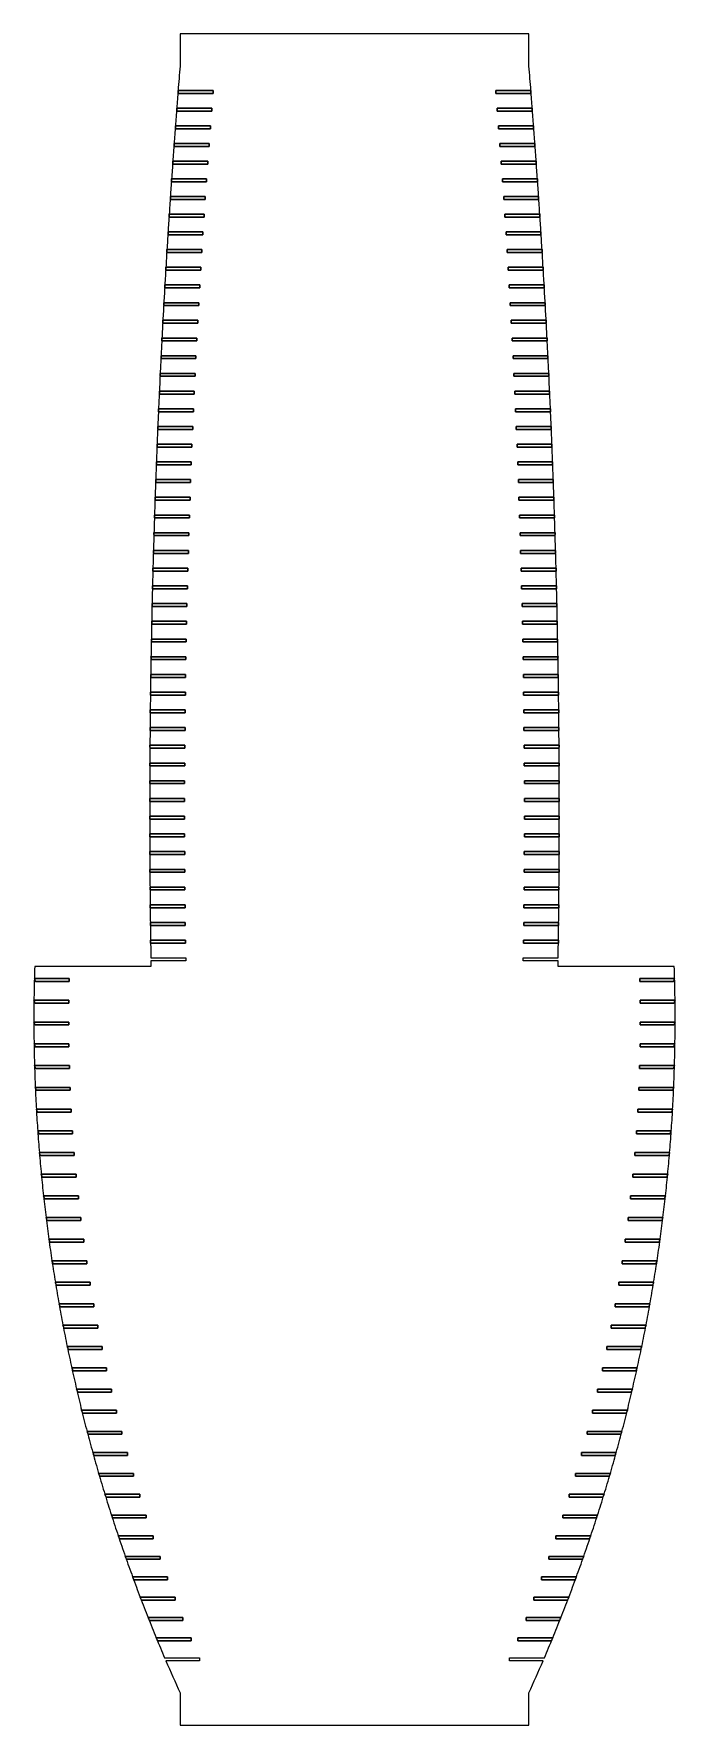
# Model space of a CAD drawing. Header units: millimetres. Extents: x -55 to 55, y -146 to 146.
import ezdxf

# ---------------------------------------------------------------- set-up
doc = ezdxf.new("R2010")
doc.units = ezdxf.units.MM

msp = doc.modelspace()

# ---------------------------------------------------------------- linework, layer by layer
at = {"color": 1, "lineweight": 0}
msp.add_lwpolyline([(29.02, -13.5), (35.02, -13.5, 0.000483), (35.07, -10.45, 0.000483), (35.11, -7.4, 0.000483), (35.14, -4.35, 0.000483), (35.17, -1.3, 0.000483), (35.19, 1.75, 0.000483), (35.21, 4.8, 0.000483), (35.22, 7.85, 0.000483), (35.22, 10.9, 0.000483), (35.22, 13.95, 0.000483), (35.22, 17, 0.000483), (35.2, 20.05, 0.000483), (35.18, 23.1, 0.000483), (35.16, 26.15, 0.000483), (35.13, 29.2, 0.000483), (35.09, 32.25, 0.000483), (35.05, 35.3, 0.000483), (35, 38.35, 0.000483), (34.94, 41.4, 0.000483), (34.88, 44.45, 0.000483), (34.82, 47.5, 0.000483), (34.74, 50.55, 0.000483), (34.67, 53.59, 0.000483), (34.58, 56.64, 0.000483), (34.49, 59.69, 0.000483), (34.4, 62.74, 0.000483), (34.3, 65.79, 0.000483), (34.19, 68.84, 0.000483), (34.07, 71.88, 0.000483), (33.96, 74.93, 0.000483), (33.83, 77.98, 0.000483), (33.7, 81.03, 0.000483), (33.56, 84.07, 0.000483), (33.42, 87.12, 0.000483), (33.27, 90.17, 0.000483), (33.12, 93.21, 0.000483), (32.96, 96.26, 0.000483), (32.79, 99.3, 0.000483), (32.62, 102.35, 0.000483), (32.44, 105.39, 0.000483), (32.26, 108.44, 0.000483), (32.07, 111.48, 0.000483), (31.87, 114.53, 0.000483), (31.67, 117.57, 0.000483), (31.46, 120.61, 0.000483), (31.25, 123.65, 0.000483), (31.03, 126.7, 0.000483), (30.8, 129.74, 0.000483), (30.57, 132.78, 0.000483), (30.34, 135.82, 0.000663), (30, 140), (30, 145.58), (-30, 145.58), (-30, 140, 0.000663), (-30.34, 135.82, 0.000483), (-30.57, 132.78, 0.000483), (-30.8, 129.74, 0.000483), (-31.03, 126.7, 0.000483), (-31.25, 123.65, 0.000483), (-31.46, 120.61, 0.000483), (-31.67, 117.57, 0.000483), (-31.87, 114.53, 0.000483), (-32.07, 111.48, 0.000483), (-32.26, 108.44, 0.000483), (-32.44, 105.39, 0.000483), (-32.62, 102.35, 0.000483), (-32.79, 99.3, 0.000483), (-32.96, 96.26, 0.000483), (-33.12, 93.21, 0.000483), (-33.27, 90.17, 0.000483), (-33.42, 87.12, 0.000483), (-33.56, 84.07, 0.000483), (-33.7, 81.03, 0.000483), (-33.83, 77.98, 0.000483), (-33.96, 74.93, 0.000483), (-34.07, 71.88, 0.000483), (-34.19, 68.84, 0.000483), (-34.3, 65.79, 0.000483), (-34.4, 62.74, 0.000483), (-34.49, 59.69, 0.000483), (-34.58, 56.64, 0.000483), (-34.67, 53.59, 0.000483), (-34.74, 50.55, 0.000483), (-34.82, 47.5, 0.000483), (-34.88, 44.45, 0.000483), (-34.94, 41.4, 0.000483), (-35, 38.35, 0.000483), (-35.05, 35.3, 0.000483), (-35.09, 32.25, 0.000483), (-35.13, 29.2, 0.000483), (-35.16, 26.15, 0.000483), (-35.18, 23.1, 0.000483), (-35.2, 20.05, 0.000483), (-35.22, 17, 0.000483), (-35.22, 13.95, 0.000483), (-35.22, 10.9, 0.000483), (-35.22, 7.85, 0.000483), (-35.21, 4.8, 0.000483), (-35.19, 1.75, 0.000483), (-35.17, -1.3, 0.000483), (-35.14, -4.35, 0.000483), (-35.11, -7.4, 0.000483), (-35.07, -10.45, 0.000483), (-35.02, -13.5), (-29.02, -13.5), (-29.02, -14), (-35.02, -14, 0.000158), (-35, -15), (-55, -15, 0.001826), (-55.06, -17.04, 0.003348), (-55.13, -20.79, 0.003348), (-55.15, -24.54, 0.003348), (-55.11, -28.29, 0.003348), (-55.03, -32.04, 0.003348), (-54.9, -35.79, 0.003348), (-54.72, -39.54, 0.003348), (-54.48, -43.28, 0.003348), (-54.2, -47.02, 0.003348), (-53.87, -50.75, 0.003348), (-53.48, -54.48, 0.003348), (-53.05, -58.21, 0.003348), (-52.57, -61.93, 0.003348), (-52.04, -65.64, 0.003348), (-51.45, -69.34, 0.003348), (-50.82, -73.04, 0.003348), (-50.14, -76.73, 0.003348), (-49.41, -80.41, 0.003348), (-48.63, -84.07, 0.003348), (-47.8, -87.73, 0.003348), (-46.93, -91.38, 0.003348), (-46, -95.01, 0.003348), (-45.02, -98.63, 0.003348), (-44, -102.24, 0.003348), (-42.93, -105.83, 0.003348), (-41.81, -109.41, 0.003348), (-40.64, -112.98, 0.003348), (-39.43, -116.52, 0.003348), (-38.16, -120.05, 0.003348), (-36.86, -123.57, 0.003348), (-35.5, -127.06, 0.003348), (-34.1, -130.54, 0.003348), (-32.65, -134), (-26.65, -134), (-26.65, -134.5), (-32.43, -134.5, 0.005369), (-30, -140), (-30, -145.58), (30, -145.58), (30, -140, 0.005369), (32.43, -134.5), (26.65, -134.5), (26.65, -134), (32.65, -134, 0.003348), (34.1, -130.54, 0.003348), (35.5, -127.06, 0.003348), (36.86, -123.57, 0.003348), (38.16, -120.05, 0.003348), (39.43, -116.52, 0.003348), (40.64, -112.98, 0.003348), (41.81, -109.41, 0.003348), (42.93, -105.83, 0.003348), (44, -102.24, 0.003348), (45.02, -98.63, 0.003348), (46, -95.01, 0.003348), (46.93, -91.38, 0.003348), (47.8, -87.73, 0.003348), (48.63, -84.07, 0.003348), (49.41, -80.41, 0.003348), (50.14, -76.73, 0.003348), (50.82, -73.04, 0.003348), (51.45, -69.34, 0.003348), (52.04, -65.64, 0.003348), (52.57, -61.93, 0.003348), (53.05, -58.21, 0.003348), (53.48, -54.48, 0.003348), (53.87, -50.75, 0.003348), (54.2, -47.02, 0.003348), (54.48, -43.28, 0.003348), (54.72, -39.54, 0.003348), (54.9, -35.79, 0.003348), (55.03, -32.04, 0.003348), (55.11, -28.29, 0.003348), (55.15, -24.54, 0.003348), (55.13, -20.79, 0.003348), (55.06, -17.04, 0.001826), (55, -15), (35, -15, 0.000158), (35.02, -14), (29.02, -14)], format="xyb", close=True, dxfattribs=at)
for points in [[(30.34, 135.82, 0.000663), (30, 140), (30, 145.58), (-30, 145.58), (-30, 140, 0.000663), (-30.34, 135.82)], [(-35.07, -10.45, 0.000483), (-35.02, -13.5), (-29.02, -13.5), (-29.02, -14), (-35.02, -14, 0.000158), (-35, -15), (-55, -15, 0.001826), (-55.06, -17.04)], [(55.06, -17.04, 0.001826), (55, -15), (35, -15, 0.000158), (35.02, -14), (29.02, -14), (29.02, -13.5), (35.02, -13.5, 0.000483), (35.07, -10.45)], [(-34.1, -130.54, 0.003348), (-32.65, -134), (-26.65, -134), (-26.65, -134.5), (-32.43, -134.5, 0.005369), (-30, -140), (-30, -145.58), (30, -145.58), (30, -140, 0.005369), (32.43, -134.5), (26.65, -134.5), (26.65, -134), (32.65, -134, 0.003348), (34.1, -130.54)]]:
    msp.add_lwpolyline(points, format="xyb", dxfattribs=at)
at = {"color": 5, "lineweight": 0}
for points in [[(-30.34, 135.82, 0.000079), (-30.33, 135.32), (-24.33, 135.32), (-24.33, 135.82)], [(-24.33, 135.82), (-24.33, 135.32), (-30.33, 135.32, -0.000079), (-30.34, 135.82)], [(30.34, 135.82), (24.33, 135.82), (24.33, 135.32), (30.33, 135.32, 0.000079)], [(30.33, 135.32), (24.33, 135.32), (24.33, 135.82), (30.34, 135.82, -0.000079)], [(-30.57, 132.78, 0.000079), (-30.56, 132.28), (-24.56, 132.28), (-24.56, 132.78)], [(-24.56, 132.78), (-24.56, 132.28), (-30.56, 132.28, -0.000079), (-30.57, 132.78)], [(30.57, 132.78), (24.56, 132.78), (24.56, 132.28), (30.56, 132.28, 0.000079)], [(30.56, 132.28), (24.56, 132.28), (24.56, 132.78), (30.57, 132.78, -0.000079)], [(-30.8, 129.74, 0.000079), (-30.79, 129.24), (-24.79, 129.24), (-24.79, 129.74)], [(-24.79, 129.74), (-24.79, 129.24), (-30.79, 129.24, -0.000079), (-30.8, 129.74)], [(30.8, 129.74), (24.79, 129.74), (24.79, 129.24), (30.79, 129.24, 0.000079)], [(30.79, 129.24), (24.79, 129.24), (24.79, 129.74), (30.8, 129.74, -0.000079)], [(-31.03, 126.7, 0.000079), (-31.02, 126.2), (-25.02, 126.2), (-25.02, 126.7)], [(-25.02, 126.7), (-25.02, 126.2), (-31.02, 126.2, -0.000079), (-31.03, 126.7)], [(31.03, 126.7), (25.02, 126.7), (25.02, 126.2), (31.02, 126.2, 0.000079)], [(31.02, 126.2), (25.02, 126.2), (25.02, 126.7), (31.03, 126.7, -0.000079)], [(-31.25, 123.65, 0.000079), (-31.24, 123.15), (-25.24, 123.15), (-25.24, 123.65)], [(-25.24, 123.65), (-25.24, 123.15), (-31.24, 123.15, -0.000079), (-31.25, 123.65)], [(31.25, 123.65), (25.24, 123.65), (25.24, 123.15), (31.24, 123.15, 0.000079)], [(31.24, 123.15), (25.24, 123.15), (25.24, 123.65), (31.25, 123.65, -0.000079)], [(-31.46, 120.61, 0.000079), (-31.45, 120.11), (-25.45, 120.11), (-25.45, 120.61)], [(-25.45, 120.61), (-25.45, 120.11), (-31.45, 120.11, -0.000079), (-31.46, 120.61)], [(31.46, 120.61), (25.45, 120.61), (25.45, 120.11), (31.45, 120.11, 0.000079)], [(31.45, 120.11), (25.45, 120.11), (25.45, 120.61), (31.46, 120.61, -0.000079)], [(-31.67, 117.57, 0.000079), (-31.66, 117.07), (-25.66, 117.07), (-25.66, 117.57)], [(-25.66, 117.57), (-25.66, 117.07), (-31.66, 117.07, -0.000079), (-31.67, 117.57)], [(31.67, 117.57), (25.66, 117.57), (25.66, 117.07), (31.66, 117.07, 0.000079)], [(31.66, 117.07), (25.66, 117.07), (25.66, 117.57), (31.67, 117.57, -0.000079)], [(-31.87, 114.53, 0.000079), (-31.86, 114.03), (-25.86, 114.03), (-25.86, 114.53)], [(-25.86, 114.53), (-25.86, 114.03), (-31.86, 114.03, -0.000079), (-31.87, 114.53)], [(31.87, 114.53), (25.86, 114.53), (25.86, 114.03), (31.86, 114.03, 0.000079)], [(31.86, 114.03), (25.86, 114.03), (25.86, 114.53), (31.87, 114.53, -0.000079)], [(-32.07, 111.48, 0.000079), (-32.06, 110.98), (-26.06, 110.98), (-26.06, 111.48)], [(-26.06, 111.48), (-26.06, 110.98), (-32.06, 110.98, -0.000079), (-32.07, 111.48)], [(32.07, 111.48), (26.06, 111.48), (26.06, 110.98), (32.06, 110.98, 0.000079)], [(32.06, 110.98), (26.06, 110.98), (26.06, 111.48), (32.07, 111.48, -0.000079)], [(-32.26, 108.44, 0.000079), (-32.25, 107.94), (-26.25, 107.94), (-26.25, 108.44)], [(-26.25, 108.44), (-26.25, 107.94), (-32.25, 107.94, -0.000079), (-32.26, 108.44)], [(32.26, 108.44), (26.25, 108.44), (26.25, 107.94), (32.25, 107.94, 0.000079)], [(32.25, 107.94), (26.25, 107.94), (26.25, 108.44), (32.26, 108.44, -0.000079)], [(-32.44, 105.39, 0.000079), (-32.43, 104.89), (-26.43, 104.89), (-26.43, 105.39)], [(-26.43, 105.39), (-26.43, 104.89), (-32.43, 104.89, -0.000079), (-32.44, 105.39)], [(32.44, 105.39), (26.43, 105.39), (26.43, 104.89), (32.43, 104.89, 0.000079)], [(32.43, 104.89), (26.43, 104.89), (26.43, 105.39), (32.44, 105.39, -0.000079)], [(-32.62, 102.35, 0.000079), (-32.61, 101.85), (-26.61, 101.85), (-26.61, 102.35)], [(-26.61, 102.35), (-26.61, 101.85), (-32.61, 101.85, -0.000079), (-32.62, 102.35)], [(32.62, 102.35), (26.61, 102.35), (26.61, 101.85), (32.61, 101.85, 0.000079)], [(32.61, 101.85), (26.61, 101.85), (26.61, 102.35), (32.62, 102.35, -0.000079)], [(-32.79, 99.3, 0.000079), (-32.78, 98.8), (-26.78, 98.8), (-26.78, 99.3)], [(-26.78, 99.3), (-26.78, 98.8), (-32.78, 98.8, -0.000079), (-32.79, 99.3)], [(32.79, 99.3), (26.78, 99.3), (26.78, 98.8), (32.78, 98.8, 0.000079)], [(32.78, 98.8), (26.78, 98.8), (26.78, 99.3), (32.79, 99.3, -0.000079)], [(-32.96, 96.26, 0.000079), (-32.95, 95.76), (-26.95, 95.76), (-26.95, 96.26)], [(-26.95, 96.26), (-26.95, 95.76), (-32.95, 95.76, -0.000079), (-32.96, 96.26)], [(32.96, 96.26), (26.95, 96.26), (26.95, 95.76), (32.95, 95.76, 0.000079)], [(32.95, 95.76), (26.95, 95.76), (26.95, 96.26), (32.96, 96.26, -0.000079)], [(-33.12, 93.21, 0.000079), (-33.11, 92.71), (-27.11, 92.71), (-27.11, 93.21)], [(-27.11, 93.21), (-27.11, 92.71), (-33.11, 92.71, -0.000079), (-33.12, 93.21)], [(33.12, 93.21), (27.11, 93.21), (27.11, 92.71), (33.11, 92.71, 0.000079)], [(33.11, 92.71), (27.11, 92.71), (27.11, 93.21), (33.12, 93.21, -0.000079)], [(-33.27, 90.17, 0.000079), (-33.26, 89.67), (-27.26, 89.67), (-27.26, 90.17)], [(-27.26, 90.17), (-27.26, 89.67), (-33.26, 89.67, -0.000079), (-33.27, 90.17)], [(33.27, 90.17), (27.26, 90.17), (27.26, 89.67), (33.26, 89.67, 0.000079)], [(33.26, 89.67), (27.26, 89.67), (27.26, 90.17), (33.27, 90.17, -0.000079)], [(-33.42, 87.12, 0.000079), (-33.41, 86.62), (-27.41, 86.62), (-27.41, 87.12)], [(-27.41, 87.12), (-27.41, 86.62), (-33.41, 86.62, -0.000079), (-33.42, 87.12)], [(33.42, 87.12), (27.41, 87.12), (27.41, 86.62), (33.41, 86.62, 0.000079)], [(33.41, 86.62), (27.41, 86.62), (27.41, 87.12), (33.42, 87.12, -0.000079)], [(-33.56, 84.07, 0.000079), (-33.55, 83.57), (-27.55, 83.57), (-27.55, 84.07)], [(-27.55, 84.07), (-27.55, 83.57), (-33.55, 83.57, -0.000079), (-33.56, 84.07)], [(33.56, 84.07), (27.55, 84.07), (27.55, 83.57), (33.55, 83.57, 0.000079)], [(33.55, 83.57), (27.55, 83.57), (27.55, 84.07), (33.56, 84.07, -0.000079)], [(-33.7, 81.03, 0.000079), (-33.69, 80.53), (-27.69, 80.53), (-27.69, 81.03)], [(-27.69, 81.03), (-27.69, 80.53), (-33.69, 80.53, -0.000079), (-33.7, 81.03)], [(33.7, 81.03), (27.69, 81.03), (27.69, 80.53), (33.69, 80.53, 0.000079)], [(33.69, 80.53), (27.69, 80.53), (27.69, 81.03), (33.7, 81.03, -0.000079)], [(-33.83, 77.98, 0.000079), (-33.82, 77.48), (-27.82, 77.48), (-27.82, 77.98)], [(-27.82, 77.98), (-27.82, 77.48), (-33.82, 77.48, -0.000079), (-33.83, 77.98)], [(33.83, 77.98), (27.82, 77.98), (27.82, 77.48), (33.82, 77.48, 0.000079)], [(33.82, 77.48), (27.82, 77.48), (27.82, 77.98), (33.83, 77.98, -0.000079)], [(-33.96, 74.93, 0.000079), (-33.95, 74.43), (-27.95, 74.43), (-27.95, 74.93)], [(-27.95, 74.93), (-27.95, 74.43), (-33.95, 74.43, -0.000079), (-33.96, 74.93)], [(33.96, 74.93), (27.95, 74.93), (27.95, 74.43), (33.95, 74.43, 0.000079)], [(33.95, 74.43), (27.95, 74.43), (27.95, 74.93), (33.96, 74.93, -0.000079)], [(-34.07, 71.88, 0.000079), (-34.07, 71.38), (-28.07, 71.38), (-28.07, 71.88)], [(-28.07, 71.88), (-28.07, 71.38), (-34.07, 71.38, -0.000079), (-34.07, 71.88)], [(34.07, 71.88), (28.07, 71.88), (28.07, 71.38), (34.07, 71.38, 0.000079)], [(34.07, 71.38), (28.07, 71.38), (28.07, 71.88), (34.07, 71.88, -0.000079)], [(-34.19, 68.84, 0.000079), (-34.18, 68.34), (-28.18, 68.34), (-28.18, 68.84)], [(-28.18, 68.84), (-28.18, 68.34), (-34.18, 68.34, -0.000079), (-34.19, 68.84)], [(34.19, 68.84), (28.18, 68.84), (28.18, 68.34), (34.18, 68.34, 0.000079)], [(34.18, 68.34), (28.18, 68.34), (28.18, 68.84), (34.19, 68.84, -0.000079)], [(-34.3, 65.79, 0.000079), (-34.29, 65.29), (-28.29, 65.29), (-28.29, 65.79)], [(-28.29, 65.79), (-28.29, 65.29), (-34.29, 65.29, -0.000079), (-34.3, 65.79)], [(34.3, 65.79), (28.29, 65.79), (28.29, 65.29), (34.29, 65.29, 0.000079)], [(34.29, 65.29), (28.29, 65.29), (28.29, 65.79), (34.3, 65.79, -0.000079)], [(-34.4, 62.74, 0.000079), (-34.39, 62.24), (-28.39, 62.24), (-28.39, 62.74)], [(-28.39, 62.74), (-28.39, 62.24), (-34.39, 62.24, -0.000079), (-34.4, 62.74)], [(34.4, 62.74), (28.39, 62.74), (28.39, 62.24), (34.39, 62.24, 0.000079)], [(34.39, 62.24), (28.39, 62.24), (28.39, 62.74), (34.4, 62.74, -0.000079)], [(-34.49, 59.69, 0.000079), (-34.48, 59.19), (-28.48, 59.19), (-28.48, 59.69)], [(-28.48, 59.69), (-28.48, 59.19), (-34.48, 59.19, -0.000079), (-34.49, 59.69)], [(34.49, 59.69), (28.48, 59.69), (28.48, 59.19), (34.48, 59.19, 0.000079)], [(34.48, 59.19), (28.48, 59.19), (28.48, 59.69), (34.49, 59.69, -0.000079)], [(-34.58, 56.64, 0.000079), (-34.57, 56.14), (-28.57, 56.14), (-28.57, 56.64)], [(-28.57, 56.64), (-28.57, 56.14), (-34.57, 56.14, -0.000079), (-34.58, 56.64)], [(34.58, 56.64), (28.57, 56.64), (28.57, 56.14), (34.57, 56.14, 0.000079)], [(34.57, 56.14), (28.57, 56.14), (28.57, 56.64), (34.58, 56.64, -0.000079)], [(-34.67, 53.59, 0.000079), (-34.66, 53.09), (-28.66, 53.09), (-28.66, 53.59)], [(-28.66, 53.59), (-28.66, 53.09), (-34.66, 53.09, -0.000079), (-34.67, 53.59)], [(34.67, 53.59), (28.66, 53.59), (28.66, 53.09), (34.66, 53.09, 0.000079)], [(34.66, 53.09), (28.66, 53.09), (28.66, 53.59), (34.67, 53.59, -0.000079)], [(-34.74, 50.55, 0.000079), (-34.74, 50.05), (-28.74, 50.05), (-28.74, 50.55)], [(-28.74, 50.55), (-28.74, 50.05), (-34.74, 50.05, -0.000079), (-34.74, 50.55)], [(34.74, 50.55), (28.74, 50.55), (28.74, 50.05), (34.74, 50.05, 0.000079)], [(34.74, 50.05), (28.74, 50.05), (28.74, 50.55), (34.74, 50.55, -0.000079)], [(-34.82, 47.5, 0.000079), (-34.81, 47), (-28.81, 47), (-28.81, 47.5)], [(-28.81, 47.5), (-28.81, 47), (-34.81, 47, -0.000079), (-34.82, 47.5)], [(34.82, 47.5), (28.81, 47.5), (28.81, 47), (34.81, 47, 0.000079)], [(34.81, 47), (28.81, 47), (28.81, 47.5), (34.82, 47.5, -0.000079)], [(-34.88, 44.45, 0.000079), (-34.88, 43.95), (-28.88, 43.95), (-28.88, 44.45)], [(-28.88, 44.45), (-28.88, 43.95), (-34.88, 43.95, -0.000079), (-34.88, 44.45)], [(34.88, 44.45), (28.88, 44.45), (28.88, 43.95), (34.88, 43.95, 0.000079)], [(34.88, 43.95), (28.88, 43.95), (28.88, 44.45), (34.88, 44.45, -0.000079)], [(-34.94, 41.4, 0.000079), (-34.94, 40.9), (-28.94, 40.9), (-28.94, 41.4)], [(-28.94, 41.4), (-28.94, 40.9), (-34.94, 40.9, -0.000079), (-34.94, 41.4)], [(34.94, 41.4), (28.94, 41.4), (28.94, 40.9), (34.94, 40.9, 0.000079)], [(34.94, 40.9), (28.94, 40.9), (28.94, 41.4), (34.94, 41.4, -0.000079)], [(-35, 38.35, 0.000079), (-34.99, 37.85), (-28.99, 37.85), (-28.99, 38.35)], [(-28.99, 38.35), (-28.99, 37.85), (-34.99, 37.85, -0.000079), (-35, 38.35)], [(35, 38.35), (28.99, 38.35), (28.99, 37.85), (34.99, 37.85, 0.000079)], [(34.99, 37.85), (28.99, 37.85), (28.99, 38.35), (35, 38.35, -0.000079)], [(-35.05, 35.3, 0.000079), (-35.04, 34.8), (-29.04, 34.8), (-29.04, 35.3)], [(-29.04, 35.3), (-29.04, 34.8), (-35.04, 34.8, -0.000079), (-35.05, 35.3)], [(35.05, 35.3), (29.04, 35.3), (29.04, 34.8), (35.04, 34.8, 0.000079)], [(35.04, 34.8), (29.04, 34.8), (29.04, 35.3), (35.05, 35.3, -0.000079)], [(-35.09, 32.25, 0.000079), (-35.08, 31.75), (-29.08, 31.75), (-29.08, 32.25)], [(-29.08, 32.25), (-29.08, 31.75), (-35.08, 31.75, -0.000079), (-35.09, 32.25)], [(35.09, 32.25), (29.08, 32.25), (29.08, 31.75), (35.08, 31.75, 0.000079)], [(35.08, 31.75), (29.08, 31.75), (29.08, 32.25), (35.09, 32.25, -0.000079)], [(-35.13, 29.2, 0.000079), (-35.12, 28.7), (-29.12, 28.7), (-29.12, 29.2)], [(-29.12, 29.2), (-29.12, 28.7), (-35.12, 28.7, -0.000079), (-35.13, 29.2)], [(35.13, 29.2), (29.12, 29.2), (29.12, 28.7), (35.12, 28.7, 0.000079)], [(35.12, 28.7), (29.12, 28.7), (29.12, 29.2), (35.13, 29.2, -0.000079)], [(-35.16, 26.15, 0.000079), (-35.15, 25.65), (-29.15, 25.65), (-29.15, 26.15)], [(-29.15, 26.15), (-29.15, 25.65), (-35.15, 25.65, -0.000079), (-35.16, 26.15)], [(35.16, 26.15), (29.15, 26.15), (29.15, 25.65), (35.15, 25.65, 0.000079)], [(35.15, 25.65), (29.15, 25.65), (29.15, 26.15), (35.16, 26.15, -0.000079)], [(-35.18, 23.1, 0.000079), (-35.17, 22.6), (-29.17, 22.6), (-29.17, 23.1)], [(-29.17, 23.1), (-29.17, 22.6), (-35.17, 22.6, -0.000079), (-35.18, 23.1)], [(35.18, 23.1), (29.17, 23.1), (29.17, 22.6), (35.17, 22.6, 0.000079)], [(35.17, 22.6), (29.17, 22.6), (29.17, 23.1), (35.18, 23.1, -0.000079)], [(-35.2, 20.05, 0.000079), (-35.19, 19.55), (-29.19, 19.55), (-29.19, 20.05)], [(-29.19, 20.05), (-29.19, 19.55), (-35.19, 19.55, -0.000079), (-35.2, 20.05)], [(35.2, 20.05), (29.19, 20.05), (29.19, 19.55), (35.19, 19.55, 0.000079)], [(35.19, 19.55), (29.19, 19.55), (29.19, 20.05), (35.2, 20.05, -0.000079)], [(-35.22, 17, 0.000079), (-35.21, 16.5), (-29.21, 16.5), (-29.21, 17)], [(-29.21, 17), (-29.21, 16.5), (-35.21, 16.5, -0.000079), (-35.22, 17)], [(35.22, 17), (29.21, 17), (29.21, 16.5), (35.21, 16.5, 0.000079)], [(35.21, 16.5), (29.21, 16.5), (29.21, 17), (35.22, 17, -0.000079)], [(-35.22, 13.95, 0.000079), (-35.21, 13.45), (-29.21, 13.45), (-29.21, 13.95)], [(-29.21, 13.95), (-29.21, 13.45), (-35.21, 13.45, -0.000079), (-35.22, 13.95)], [(35.22, 13.95), (29.21, 13.95), (29.21, 13.45), (35.21, 13.45, 0.000079)], [(35.21, 13.45), (29.21, 13.45), (29.21, 13.95), (35.22, 13.95, -0.000079)], [(-35.22, 10.9, 0.000079), (-35.22, 10.4), (-29.22, 10.4), (-29.22, 10.9)], [(-29.22, 10.9), (-29.22, 10.4), (-35.22, 10.4, -0.000079), (-35.22, 10.9)], [(35.22, 10.9), (29.22, 10.9), (29.22, 10.4), (35.22, 10.4, 0.000079)], [(35.22, 10.4), (29.22, 10.4), (29.22, 10.9), (35.22, 10.9, -0.000079)], [(-35.22, 7.85, 0.000079), (-35.21, 7.35), (-29.21, 7.35), (-29.21, 7.85)], [(-29.21, 7.85), (-29.21, 7.35), (-35.21, 7.35, -0.000079), (-35.22, 7.85)], [(35.22, 7.85), (29.21, 7.85), (29.21, 7.35), (35.21, 7.35, 0.000079)], [(35.21, 7.35), (29.21, 7.35), (29.21, 7.85), (35.22, 7.85, -0.000079)], [(-35.21, 4.8, 0.000079), (-35.2, 4.3), (-29.2, 4.3), (-29.2, 4.8)], [(-29.2, 4.8), (-29.2, 4.3), (-35.2, 4.3, -0.000079), (-35.21, 4.8)], [(35.21, 4.8), (29.2, 4.8), (29.2, 4.3), (35.2, 4.3, 0.000079)], [(35.2, 4.3), (29.2, 4.3), (29.2, 4.8), (35.21, 4.8, -0.000079)], [(-35.19, 1.75, 0.000079), (-35.19, 1.25), (-29.19, 1.25), (-29.19, 1.75)], [(-29.19, 1.75), (-29.19, 1.25), (-35.19, 1.25, -0.000079), (-35.19, 1.75)], [(35.19, 1.75), (29.19, 1.75), (29.19, 1.25), (35.19, 1.25, 0.000079)], [(35.19, 1.25), (29.19, 1.25), (29.19, 1.75), (35.19, 1.75, -0.000079)], [(-35.17, -1.3, 0.000079), (-35.16, -1.8), (-29.16, -1.8), (-29.16, -1.3)], [(-29.16, -1.3), (-29.16, -1.8), (-35.16, -1.8, -0.000079), (-35.17, -1.3)], [(35.17, -1.3), (29.16, -1.3), (29.16, -1.8), (35.16, -1.8, 0.000079)], [(35.16, -1.8), (29.16, -1.8), (29.16, -1.3), (35.17, -1.3, -0.000079)], [(-35.14, -4.35, 0.000079), (-35.14, -4.85), (-29.14, -4.85), (-29.14, -4.35)], [(-29.14, -4.35), (-29.14, -4.85), (-35.14, -4.85, -0.000079), (-35.14, -4.35)], [(35.14, -4.35), (29.14, -4.35), (29.14, -4.85), (35.14, -4.85, 0.000079)], [(35.14, -4.85), (29.14, -4.85), (29.14, -4.35), (35.14, -4.35, -0.000079)], [(-35.11, -7.4, 0.000079), (-35.1, -7.9), (-29.1, -7.9), (-29.1, -7.4)], [(-29.1, -7.4), (-29.1, -7.9), (-35.1, -7.9, -0.000079), (-35.11, -7.4)], [(35.11, -7.4), (29.1, -7.4), (29.1, -7.9), (35.1, -7.9, 0.000079)], [(35.1, -7.9), (29.1, -7.9), (29.1, -7.4), (35.11, -7.4, -0.000079)], [(-35.07, -10.45, 0.000079), (-35.06, -10.95), (-29.06, -10.95), (-29.06, -10.45)], [(-29.06, -10.45), (-29.06, -10.95), (-35.06, -10.95, -0.000079), (-35.07, -10.45)], [(35.07, -10.45), (29.06, -10.45), (29.06, -10.95), (35.06, -10.95, 0.000079)], [(35.06, -10.95), (29.06, -10.95), (29.06, -10.45), (35.07, -10.45, -0.000079)], [(-55.06, -17.04, 0.000486), (-54.84, -17.54), (-49.06, -17.54), (-49.06, -17.04)], [(-49.06, -17.04), (-49.06, -17.54), (-54.84, -17.54, -0.000486), (-55.06, -17.04)], [(55.06, -17.04), (49.06, -17.04), (49.06, -17.54), (54.84, -17.54, 0.000486)], [(54.84, -17.54), (49.06, -17.54), (49.06, -17.04), (55.06, -17.04, -0.000486)], [(-55.13, -20.79, 0.000486), (-54.91, -21.29), (-49.13, -21.29), (-49.13, -20.79)], [(-49.13, -20.79), (-49.13, -21.29), (-54.91, -21.29, -0.000486), (-55.13, -20.79)], [(55.13, -20.79), (49.13, -20.79), (49.13, -21.29), (54.91, -21.29, 0.000486)], [(54.91, -21.29), (49.13, -21.29), (49.13, -20.79), (55.13, -20.79, -0.000486)], [(-55.15, -24.54, 0.000486), (-54.93, -25.04), (-49.15, -25.04), (-49.15, -24.54)], [(-49.15, -24.54), (-49.15, -25.04), (-54.93, -25.04, -0.000486), (-55.15, -24.54)], [(55.15, -24.54), (49.15, -24.54), (49.15, -25.04), (54.93, -25.04, 0.000486)], [(54.93, -25.04), (49.15, -25.04), (49.15, -24.54), (55.15, -24.54, -0.000486)], [(-55.11, -28.29, 0.000486), (-54.9, -28.79), (-49.11, -28.79), (-49.11, -28.29)], [(-49.11, -28.29), (-49.11, -28.79), (-54.9, -28.79, -0.000486), (-55.11, -28.29)], [(55.11, -28.29), (49.11, -28.29), (49.11, -28.79), (54.9, -28.79, 0.000486)], [(54.9, -28.79), (49.11, -28.79), (49.11, -28.29), (55.11, -28.29, -0.000486)], [(-55.03, -32.04, 0.000486), (-54.82, -32.54), (-49.03, -32.54), (-49.03, -32.04)], [(-49.03, -32.04), (-49.03, -32.54), (-54.82, -32.54, -0.000486), (-55.03, -32.04)], [(55.03, -32.04), (49.03, -32.04), (49.03, -32.54), (54.82, -32.54, 0.000486)], [(54.82, -32.54), (49.03, -32.54), (49.03, -32.04), (55.03, -32.04, -0.000486)], [(-54.9, -35.79, 0.000486), (-54.68, -36.29), (-48.9, -36.29), (-48.9, -35.79)], [(-48.9, -35.79), (-48.9, -36.29), (-54.68, -36.29, -0.000486), (-54.9, -35.79)], [(54.9, -35.79), (48.9, -35.79), (48.9, -36.29), (54.68, -36.29, 0.000486)], [(54.68, -36.29), (48.9, -36.29), (48.9, -35.79), (54.9, -35.79, -0.000486)], [(-54.72, -39.54, 0.000486), (-54.5, -40.04), (-48.72, -40.04), (-48.72, -39.54)], [(-48.72, -39.54), (-48.72, -40.04), (-54.5, -40.04, -0.000486), (-54.72, -39.54)], [(54.72, -39.54), (48.72, -39.54), (48.72, -40.04), (54.5, -40.04, 0.000486)], [(54.5, -40.04), (48.72, -40.04), (48.72, -39.54), (54.72, -39.54, -0.000486)], [(-54.48, -43.28, 0.000486), (-54.27, -43.78), (-48.48, -43.78), (-48.48, -43.28)], [(-48.48, -43.28), (-48.48, -43.78), (-54.27, -43.78, -0.000486), (-54.48, -43.28)], [(54.48, -43.28), (48.48, -43.28), (48.48, -43.78), (54.27, -43.78, 0.000486)], [(54.27, -43.78), (48.48, -43.78), (48.48, -43.28), (54.48, -43.28, -0.000486)], [(-54.2, -47.02, 0.000486), (-53.99, -47.52), (-48.2, -47.52), (-48.2, -47.02)], [(-48.2, -47.02), (-48.2, -47.52), (-53.99, -47.52, -0.000486), (-54.2, -47.02)], [(54.2, -47.02), (48.2, -47.02), (48.2, -47.52), (53.99, -47.52, 0.000486)], [(53.99, -47.52), (48.2, -47.52), (48.2, -47.02), (54.2, -47.02, -0.000486)], [(-53.87, -50.75, 0.000486), (-53.65, -51.25), (-47.87, -51.25), (-47.87, -50.75)], [(-47.87, -50.75), (-47.87, -51.25), (-53.65, -51.25, -0.000486), (-53.87, -50.75)], [(53.87, -50.75), (47.87, -50.75), (47.87, -51.25), (53.65, -51.25, 0.000486)], [(53.65, -51.25), (47.87, -51.25), (47.87, -50.75), (53.87, -50.75, -0.000486)], [(-53.48, -54.48, 0.000486), (-53.27, -54.98), (-47.48, -54.98), (-47.48, -54.48)], [(-47.48, -54.48), (-47.48, -54.98), (-53.27, -54.98, -0.000486), (-53.48, -54.48)], [(53.48, -54.48), (47.48, -54.48), (47.48, -54.98), (53.27, -54.98, 0.000486)], [(53.27, -54.98), (47.48, -54.98), (47.48, -54.48), (53.48, -54.48, -0.000486)], [(-53.05, -58.21, 0.000486), (-52.84, -58.71), (-47.05, -58.71), (-47.05, -58.21)], [(-47.05, -58.21), (-47.05, -58.71), (-52.84, -58.71, -0.000486), (-53.05, -58.21)], [(53.05, -58.21), (47.05, -58.21), (47.05, -58.71), (52.84, -58.71, 0.000486)], [(52.84, -58.71), (47.05, -58.71), (47.05, -58.21), (53.05, -58.21, -0.000486)], [(-52.57, -61.93, 0.000486), (-52.35, -62.43), (-46.57, -62.43), (-46.57, -61.93)], [(-46.57, -61.93), (-46.57, -62.43), (-52.35, -62.43, -0.000486), (-52.57, -61.93)], [(52.57, -61.93), (46.57, -61.93), (46.57, -62.43), (52.35, -62.43, 0.000486)], [(52.35, -62.43), (46.57, -62.43), (46.57, -61.93), (52.57, -61.93, -0.000486)], [(-52.04, -65.64, 0.000486), (-51.82, -66.14), (-46.04, -66.14), (-46.04, -65.64)], [(-46.04, -65.64), (-46.04, -66.14), (-51.82, -66.14, -0.000486), (-52.04, -65.64)], [(52.04, -65.64), (46.04, -65.64), (46.04, -66.14), (51.82, -66.14, 0.000486)], [(51.82, -66.14), (46.04, -66.14), (46.04, -65.64), (52.04, -65.64, -0.000486)], [(-51.45, -69.34, 0.000486), (-51.24, -69.84), (-45.45, -69.84), (-45.45, -69.34)], [(-45.45, -69.34), (-45.45, -69.84), (-51.24, -69.84, -0.000486), (-51.45, -69.34)], [(51.45, -69.34), (45.45, -69.34), (45.45, -69.84), (51.24, -69.84, 0.000486)], [(51.24, -69.84), (45.45, -69.84), (45.45, -69.34), (51.45, -69.34, -0.000486)], [(-50.82, -73.04, 0.000486), (-50.61, -73.54), (-44.82, -73.54), (-44.82, -73.04)], [(-44.82, -73.04), (-44.82, -73.54), (-50.61, -73.54, -0.000486), (-50.82, -73.04)], [(50.82, -73.04), (44.82, -73.04), (44.82, -73.54), (50.61, -73.54, 0.000486)], [(50.61, -73.54), (44.82, -73.54), (44.82, -73.04), (50.82, -73.04, -0.000486)], [(-50.14, -76.73, 0.000486), (-49.93, -77.23), (-44.14, -77.23), (-44.14, -76.73)], [(-44.14, -76.73), (-44.14, -77.23), (-49.93, -77.23, -0.000486), (-50.14, -76.73)], [(50.14, -76.73), (44.14, -76.73), (44.14, -77.23), (49.93, -77.23, 0.000486)], [(49.93, -77.23), (44.14, -77.23), (44.14, -76.73), (50.14, -76.73, -0.000486)], [(-49.41, -80.41, 0.000486), (-49.2, -80.91), (-43.41, -80.91), (-43.41, -80.41)], [(-43.41, -80.41), (-43.41, -80.91), (-49.2, -80.91, -0.000486), (-49.41, -80.41)], [(49.41, -80.41), (43.41, -80.41), (43.41, -80.91), (49.2, -80.91, 0.000486)], [(49.2, -80.91), (43.41, -80.91), (43.41, -80.41), (49.41, -80.41, -0.000486)], [(-48.63, -84.07, 0.000486), (-48.42, -84.57), (-42.63, -84.57), (-42.63, -84.07)], [(-42.63, -84.07), (-42.63, -84.57), (-48.42, -84.57, -0.000486), (-48.63, -84.07)], [(48.63, -84.07), (42.63, -84.07), (42.63, -84.57), (48.42, -84.57, 0.000486)], [(48.42, -84.57), (42.63, -84.57), (42.63, -84.07), (48.63, -84.07, -0.000486)], [(-47.8, -87.73, 0.000486), (-47.59, -88.23), (-41.8, -88.23), (-41.8, -87.73)], [(-41.8, -87.73), (-41.8, -88.23), (-47.59, -88.23, -0.000486), (-47.8, -87.73)], [(47.8, -87.73), (41.8, -87.73), (41.8, -88.23), (47.59, -88.23, 0.000486)], [(47.59, -88.23), (41.8, -88.23), (41.8, -87.73), (47.8, -87.73, -0.000486)], [(-46.93, -91.38, 0.000486), (-46.71, -91.88), (-40.93, -91.88), (-40.93, -91.38)], [(-40.93, -91.38), (-40.93, -91.88), (-46.71, -91.88, -0.000486), (-46.93, -91.38)], [(46.93, -91.38), (40.93, -91.38), (40.93, -91.88), (46.71, -91.88, 0.000486)], [(46.71, -91.88), (40.93, -91.88), (40.93, -91.38), (46.93, -91.38, -0.000486)], [(-46, -95.01, 0.000486), (-45.79, -95.51), (-40, -95.51), (-40, -95.01)], [(-40, -95.01), (-40, -95.51), (-45.79, -95.51, -0.000486), (-46, -95.01)], [(46, -95.01), (40, -95.01), (40, -95.51), (45.79, -95.51, 0.000486)], [(45.79, -95.51), (40, -95.51), (40, -95.01), (46, -95.01, -0.000486)], [(-45.02, -98.63, 0.000486), (-44.81, -99.13), (-39.02, -99.13), (-39.02, -98.63)], [(-39.02, -98.63), (-39.02, -99.13), (-44.81, -99.13, -0.000486), (-45.02, -98.63)], [(45.02, -98.63), (39.02, -98.63), (39.02, -99.13), (44.81, -99.13, 0.000486)], [(44.81, -99.13), (39.02, -99.13), (39.02, -98.63), (45.02, -98.63, -0.000486)], [(-44, -102.24, 0.000486), (-43.79, -102.74), (-38, -102.74), (-38, -102.24)], [(-38, -102.24), (-38, -102.74), (-43.79, -102.74, -0.000486), (-44, -102.24)], [(44, -102.24), (38, -102.24), (38, -102.74), (43.79, -102.74, 0.000486)], [(43.79, -102.74), (38, -102.74), (38, -102.24), (44, -102.24, -0.000486)], [(-42.93, -105.83, 0.000486), (-42.72, -106.33), (-36.93, -106.33), (-36.93, -105.83)], [(-36.93, -105.83), (-36.93, -106.33), (-42.72, -106.33, -0.000486), (-42.93, -105.83)], [(42.93, -105.83), (36.93, -105.83), (36.93, -106.33), (42.72, -106.33, 0.000486)], [(42.72, -106.33), (36.93, -106.33), (36.93, -105.83), (42.93, -105.83, -0.000486)], [(-41.81, -109.41, 0.000486), (-41.6, -109.91), (-35.81, -109.91), (-35.81, -109.41)], [(-35.81, -109.41), (-35.81, -109.91), (-41.6, -109.91, -0.000486), (-41.81, -109.41)], [(41.81, -109.41), (35.81, -109.41), (35.81, -109.91), (41.6, -109.91, 0.000486)], [(41.6, -109.91), (35.81, -109.91), (35.81, -109.41), (41.81, -109.41, -0.000486)], [(-40.64, -112.98, 0.000486), (-40.43, -113.48), (-34.64, -113.48), (-34.64, -112.98)], [(-34.64, -112.98), (-34.64, -113.48), (-40.43, -113.48, -0.000486), (-40.64, -112.98)], [(40.64, -112.98), (34.64, -112.98), (34.64, -113.48), (40.43, -113.48, 0.000486)], [(40.43, -113.48), (34.64, -113.48), (34.64, -112.98), (40.64, -112.98, -0.000486)], [(-39.43, -116.52, 0.000486), (-39.21, -117.02), (-33.43, -117.02), (-33.43, -116.52)], [(-33.43, -116.52), (-33.43, -117.02), (-39.21, -117.02, -0.000486), (-39.43, -116.52)], [(39.43, -116.52), (33.43, -116.52), (33.43, -117.02), (39.21, -117.02, 0.000486)], [(39.21, -117.02), (33.43, -117.02), (33.43, -116.52), (39.43, -116.52, -0.000486)], [(-38.16, -120.05, 0.000486), (-37.95, -120.55), (-32.16, -120.55), (-32.16, -120.05)], [(-32.16, -120.05), (-32.16, -120.55), (-37.95, -120.55, -0.000486), (-38.16, -120.05)], [(38.16, -120.05), (32.16, -120.05), (32.16, -120.55), (37.95, -120.55, 0.000486)], [(37.95, -120.55), (32.16, -120.55), (32.16, -120.05), (38.16, -120.05, -0.000486)], [(-36.86, -123.57, 0.000486), (-36.64, -124.07), (-30.86, -124.07), (-30.86, -123.57)], [(-30.86, -123.57), (-30.86, -124.07), (-36.64, -124.07, -0.000486), (-36.86, -123.57)], [(36.86, -123.57), (30.86, -123.57), (30.86, -124.07), (36.64, -124.07, 0.000486)], [(36.64, -124.07), (30.86, -124.07), (30.86, -123.57), (36.86, -123.57, -0.000486)], [(-35.5, -127.06, 0.000486), (-35.28, -127.56), (-29.5, -127.56), (-29.5, -127.06)], [(-29.5, -127.06), (-29.5, -127.56), (-35.28, -127.56, -0.000486), (-35.5, -127.06)], [(35.5, -127.06), (29.5, -127.06), (29.5, -127.56), (35.28, -127.56, 0.000486)], [(35.28, -127.56), (29.5, -127.56), (29.5, -127.06), (35.5, -127.06, -0.000486)], [(-34.1, -130.54, 0.000486), (-33.88, -131.04), (-28.1, -131.04), (-28.1, -130.54)], [(-28.1, -130.54), (-28.1, -131.04), (-33.88, -131.04, -0.000486), (-34.1, -130.54)], [(34.1, -130.54), (28.1, -130.54), (28.1, -131.04), (33.88, -131.04, 0.000486)], [(33.88, -131.04), (28.1, -131.04), (28.1, -130.54), (34.1, -130.54, -0.000486)]]:
    msp.add_lwpolyline(points, format="xyb", close=True, dxfattribs=at)

doc.saveas('drawing.dxf')
